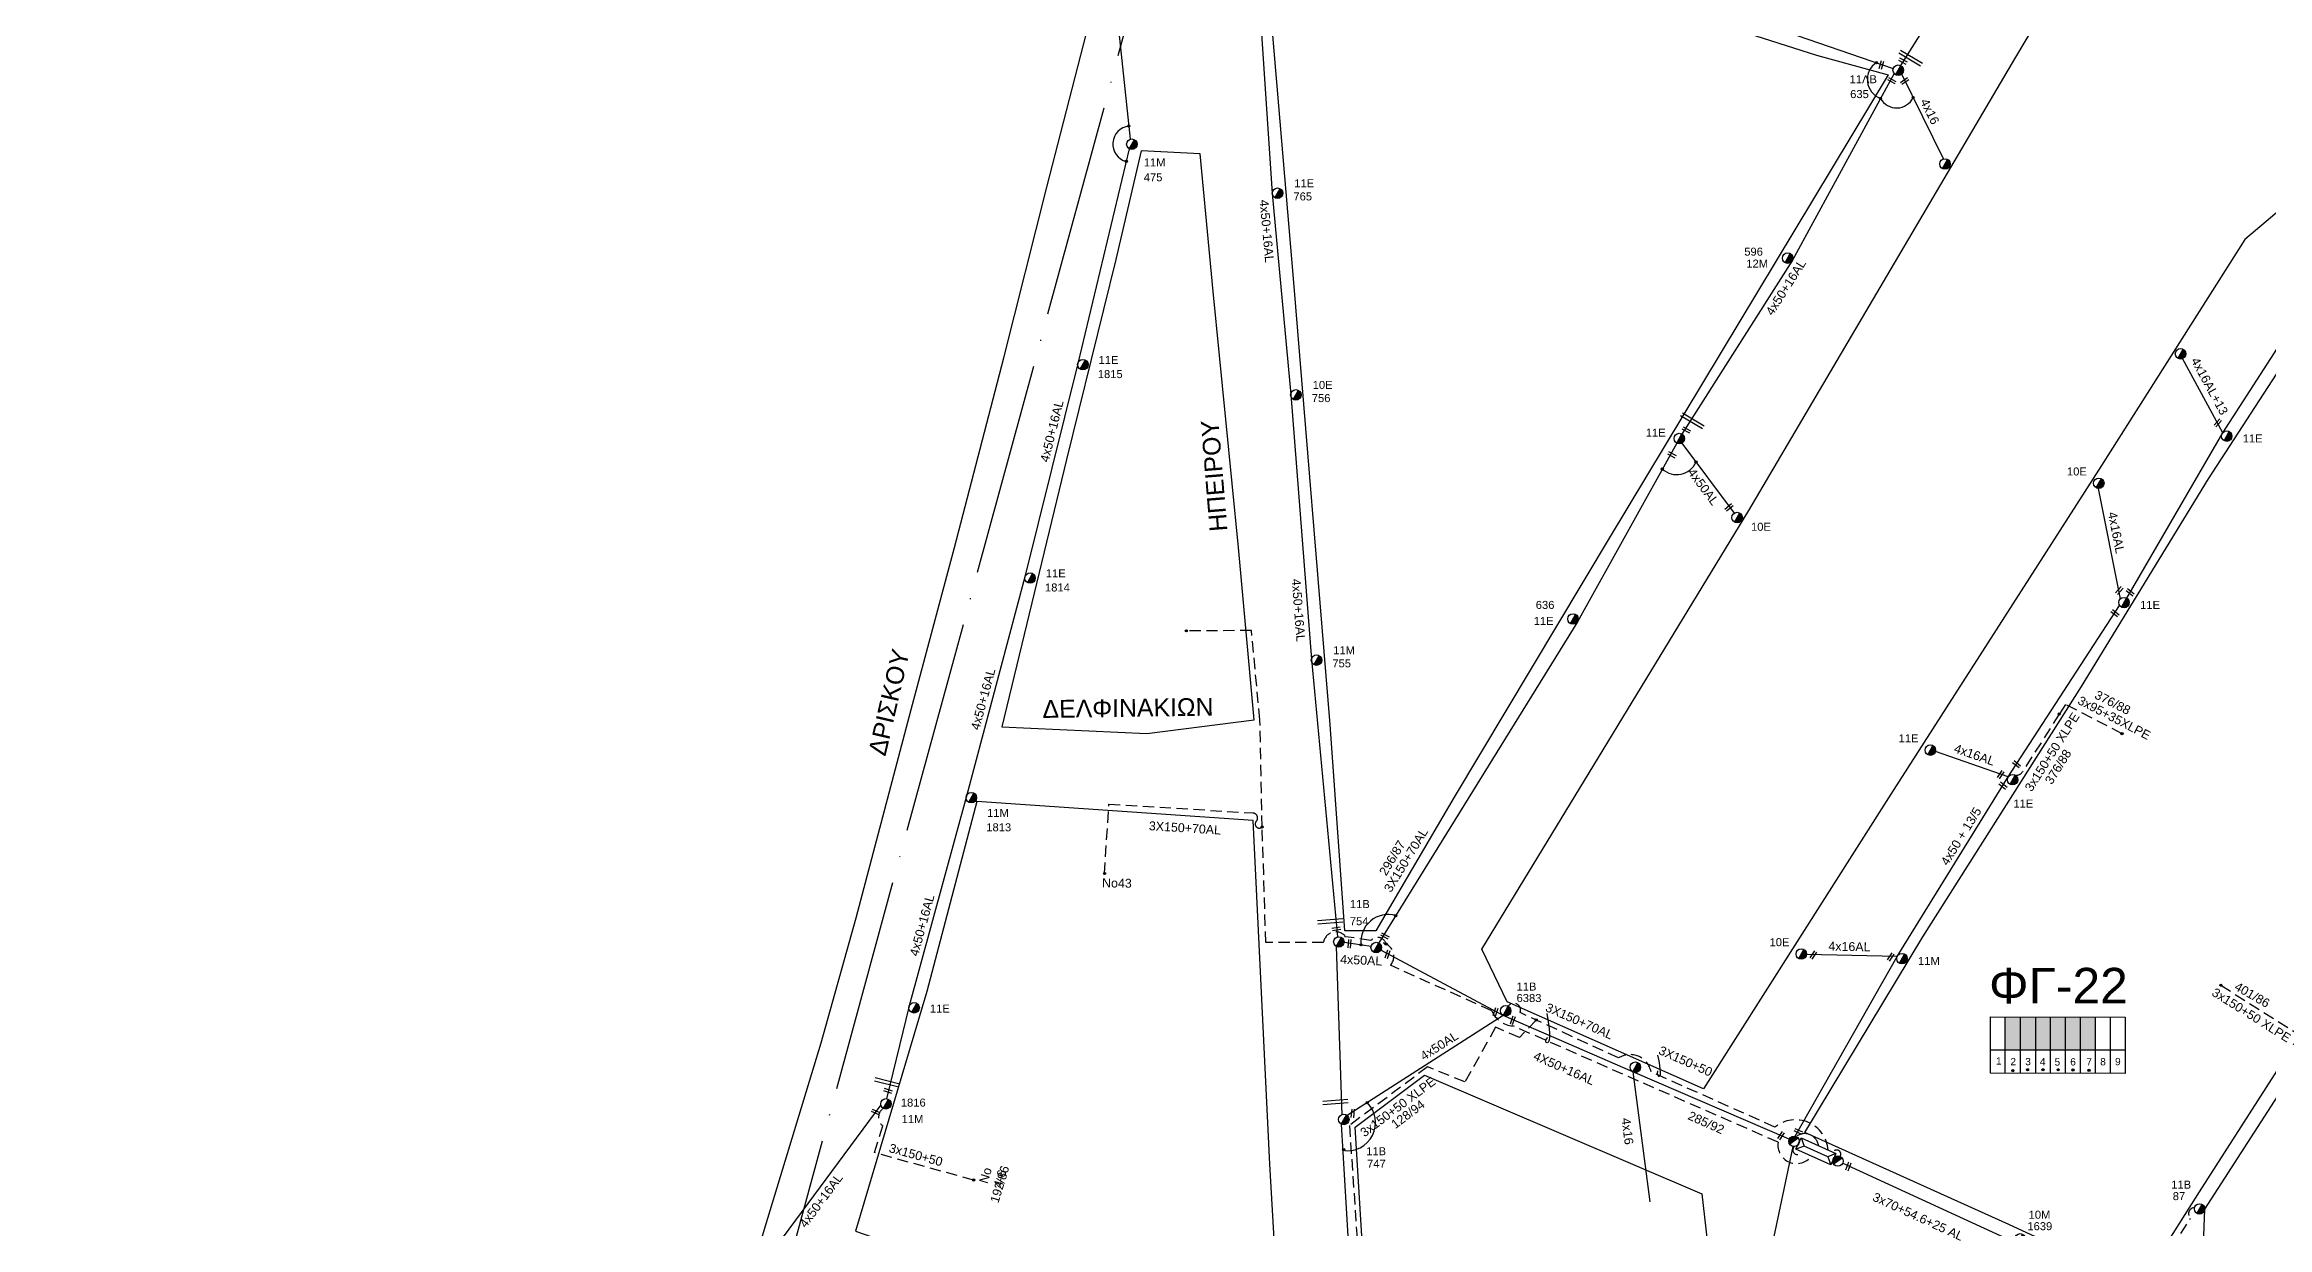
# Model space of a CAD drawing. Header units: millimetres. Extents: x -2590 to -1162, y 240 to 778.
# Drawn here: x -2421 to -2170.9, y 447.3 to 580.4 of the extents above; entities that cross this region are included whole.
import ezdxf
from ezdxf.enums import TextEntityAlignment as Align

# ---------------------------------------------------------------- set-up
doc = ezdxf.new("R2010")
doc.units = ezdxf.units.MM
doc.linetypes.add('ACAD_ISO04W100', pattern=[30, 24, -3, 0, -3])
doc.linetypes.add('DASHED', pattern=[19.05, 12.7, -6.35])
for name, color, linetype in [('3x150+50', 7, 'Continuous'), ('3x150+50 XLPE', 7, 'SYN_LINE'), ('3X150+70AL', 7, 'Continuous'), ('3x95+35', 7, 'Continuous'), ('4x16', 7, 'Continuous'), ('4x16AL+13', 7, 'Continuous'), ('4x50', 7, 'Continuous'), ('4x50 + 13_5', 7, 'SYN_LINE'), ('4x50+16AL', 7, 'Continuous'), ('Pillar OTE', 7, 'Continuous'), ('TEXT ΚΑΛΩΔΙΩΝ', 7, 'Continuous'), ('Άγνωστα', 7, 'Continuous'), ('Γυμνά εναέρια ΧΤ (3Φ)   4x16AL', 7, 'Continuous'), ('Καλώδια ΧΤ   3x150+50CU', 7, 'DASHED'), ('Καλώδια ΧΤ   3x150AL+50CU', 7, 'DASHED'), ('Μηχανική τομή', 7, 'Continuous'), ('Στύλος ΦΜ', 7, 'Continuous'), ('Στύλος ΦΜ @ 1', 7, 'Continuous'), ('Συνδέσεις', 7, 'Continuous'), ('Συνεστραμμένα ΧΤ   3x70+54.6+25 AL', 7, 'SYN_LINE'), ('Τομή', 7, 'Continuous'), ('ΥΠΟΒΑΘΡΟ ΔΕΗ', 7, 'Continuous'), ('Υποσταθμός εναέριος 2 στύλων', 7, 'Continuous'), ('Υποσταθμός πόλεως', 7, 'Continuous'), ('Υπόβαθρο ΔΕΗ', 7, 'Continuous')]:
    doc.layers.add(name, color=color, linetype=linetype)
doc.styles.add('arial', font='ARIAL.TTF')
doc.styles.get("Standard").update_dxf_attribs({"font": 'ARIAL.TTF'})
doc.linetypes.add('SYN_LINE', pattern='A,0.5,-0.0001,["/\\/\\/\\/",Standard,S=0.1,R=0,X=0,Y=-0.05],-0.25', length=0.7501)

# ---------------------------------------------------------------- blocks, each defined once
blk = doc.blocks.new('ΥΠΑΡΧΩΝ ΤΣΙΜΕΝΤΕΝΙΟΣ ΣΤΥΛΟΣ')
at = {"layer": 'Στύλος ΦΜ'}
blk.add_hatch(color=256, dxfattribs=at).paths.add_polyline_path([(-1.3, -2.3, 0.574793), (2.6, 0, 0.268822), (1.3, 2.3)])
blk.add_line((-1.3, -2.3), (1.3, 2.3), dxfattribs=at)
blk.add_circle((0, 0), 2.62, dxfattribs=at)
at = {"layer": 'Στύλος ΦΜ', "flags": 4}
for tag, p in [('ΑΡΙΘΜΟΣ', (-4.7, 8.1)), ('ΤΥΠΟΣ', (-4.9, 3))]:
    blk.add_attdef(tag, p, '', height=4, dxfattribs=at)
blk = doc.blocks.new('_ΣΥΝΔΕΣΗ')
at = {"layer": 'Συνδέσεις', "linetype": 'SYN_LINE', "ltscale": 40}
blk.add_hatch(color=256, dxfattribs=at).paths.add_polyline_path([(0.5, 0, 1), (-0.5, 0, 1)])
at = {"layer": 'Συνδέσεις'}
blk.add_circle((0, 0), 0.5, dxfattribs=at)
blk = doc.blocks.new('ΤΟΜΗ')
at = {"layer": 'Τομή', "ltscale": 40}
for p, q in [((0, -1.9), (-11.4, -1.9)), ((0, -3.4), (-11.4, -3.4))]:
    blk.add_line(p, q, dxfattribs=at)
blk = doc.blocks.new('ΜΗΧΑΝΙΚΗ ΤΟΜΗ')
at = {"layer": 'Μηχανική τομή', "ltscale": 40}
for p, q in [((0, 0.8), (-3.8, 0.8)), ((0, -0.3), (-3.8, -0.3))]:
    blk.add_line(p, q, dxfattribs=at)
blk = doc.blocks.new('ΥΠΟΣΤΑΘΜΟΣ ΕΝΑΕΡΙΟΣ ΕΠΙ 2 ΣΤΥΛΩΝ')
at = {"layer": 'Υποσταθμός εναέριος 2 στύλων', "linetype": 'Continuous'}
for points in [[(-12, -2.1, 0.574793), (-8.5, -0.1, 0.268822), (-9.6, 2)], [(9.7, -2.1, 0.574793), (13.2, -0.1, 0.268822), (12, 1.9)]]:
    blk.add_hatch(color=256, dxfattribs=at).paths.add_polyline_path(points)
for p, q in [((-12, -2.1), (-9.6, 2)), ((9.7, -2.1), (12, 1.9))]:
    blk.add_line(p, q, dxfattribs=at)
for centre in [(-10.8, -0.1), (10.8, -0.1)]:
    blk.add_circle(centre, 2.36, dxfattribs=at)
at = {"layer": 'Υποσταθμός πόλεως', "linetype": 'Continuous', "ltscale": 40}
blk.add_lwpolyline([(-8.6, 2.8), (8.6, 2.8), (8.6, -2.8), (-8.6, -2.8)], close=True, dxfattribs=at)
for points in [[(-5.8, 0), (-8.6, 2.8)], [(-8.6, -2.8), (-5.8, 0)], [(-5.8, 0), (5.8, 0)], [(5.8, 0), (8.6, 2.8)], [(8.6, -2.8), (5.8, 0)]]:
    blk.add_lwpolyline(points, dxfattribs=at)
at = {"layer": 'Υποσταθμός εναέριος 2 στύλων', "ltscale": 40, "flags": 1}
for tag, p in [('ΜΕΤΑΣΧΗΜΑΤΙΣΜΟΣ', (14.1, 2.5)), ('ΙΣΧΥΣ', (14.1, -0.3)), ('ΑΡΙΘΜΟΣ', (14.2, -3))]:
    blk.add_attdef(tag, p, '', height=1.8, dxfattribs=at)

msp = doc.modelspace()

# ---------------------------------------------------------------- hatches: boundary and pattern name
at = {"layer": 'Καλώδια ΧΤ   3x150AL+50CU', "linetype": 'DASHED', "lineweight": -3, "ltscale": 0.2}
h = msp.add_hatch(color=173, dxfattribs=at)
h.dxf.hatch_style = 1
h.paths.add_polyline_path([(-2198.73, 471.03), (-2200.45, 471.03), (-2200.45, 467.35), (-2198.73, 467.34)])
h = msp.add_hatch(color=1, dxfattribs=at)
h.dxf.hatch_style = 1
h.paths.add_polyline_path([(-2198.73, 467.34), (-2197.01, 467.34), (-2197.01, 471.03), (-2198.73, 471.03)])
h = msp.add_hatch(color=27, dxfattribs=at)
h.dxf.hatch_style = 1
h.paths.add_polyline_path([(-2195.36, 471.03), (-2197.01, 471.03), (-2197.01, 467.34), (-2195.36, 467.34)])
h = msp.add_hatch(color=151, dxfattribs=at)
h.dxf.hatch_style = 1
h.paths.add_polyline_path([(-2195.36, 467.34), (-2193.67, 467.34), (-2193.67, 471.03), (-2195.36, 471.03)])
h = msp.add_hatch(color=2, dxfattribs=at)
h.dxf.hatch_style = 1
h.paths.add_polyline_path([(-2193.67, 467.34), (-2191.97, 467.34), (-2191.97, 471.03), (-2193.67, 471.03)])
h = msp.add_hatch(color=30, dxfattribs=at)
h.dxf.hatch_style = 1
h.paths.add_polyline_path([(-2192, 467.34), (-2190.3, 467.34), (-2190.3, 471.02), (-2192, 471.03)])

# ---------------------------------------------------------------- linework, layer by layer
at = {"layer": '3x150+50', "color": 62, "linetype": 'DASHED', "lineweight": -3, "ltscale": 0.1}
msp.add_lwpolyline([(-2316.48, 452.69), (-2327.64, 455.77), (-2326.7, 458.79, -0.505987), (-2326.64, 460.74, 5.623444)], format="xyb", dxfattribs=at)
at = {"layer": '3x150+50 XLPE', "color": 151, "linetype": 'DASHED', "lineweight": -3, "ltscale": 0.1}
msp.add_lwpolyline([(-2194.38, 505.09), (-2198.5, 498.61, -0.29424), (-2199.33, 498.22, -11.826357)], format="xyb", dxfattribs=at)
at = {"layer": '3x150+50 XLPE', "color": 30, "linetype": 'DASHED', "lineweight": -3, "ltscale": 0.1}
for points in [[(-2220.37, 456.06, 0.604747), (-2226.35, 458.65), (-2240.29, 464.85, 0.531095), (-2243.94, 466.42), (-2255.02, 471.52, 0.917935), (-2256.35, 472.23, 0.329373)], [(-2253.2, 470.68), (-2255.08, 468.72), (-2257.77, 469.87), (-2261.22, 463.72), (-2265.41, 465.42), (-2274.21, 458.82), (-2273.06, 441.91, -0.491198), (-2272.81, 438.24), (-2271.7, 415.98, -0.671629), (-2271.14, 414.52, 6.046452)]]:
    msp.add_lwpolyline(points, format="xyb", dxfattribs=at)
at = {"layer": '3x150+50 XLPE', "color": 206, "linetype": 'DASHED', "lineweight": -3, "ltscale": 0.1}
msp.add_lwpolyline([(-2176.2, 474.59), (-2167.04, 468.82), (-2166.55, 469.59, 0.45686), (-2165.17, 469.81, -2.853777)], format="xyb", dxfattribs=at)
at = {"layer": '3x150+50 XLPE', "color": 173, "linetype": 'DASHED', "lineweight": -3, "ltscale": 0.1}
msp.add_lwpolyline([(-2181.58, 395.73), (-2187.92, 426.67, -0.459453), (-2188.23, 431.92), (-2185.81, 438.62), (-2179.6, 448.4, -0.676385), (-2179.16, 449.59)], format="xyb", dxfattribs=at)
at = {"layer": '3X150+70AL', "color": 2, "linetype": 'DASHED', "lineweight": -3, "ltscale": 0.1}
for points in [[(-2270.1, 479.23, 0.628969), (-2271.79, 479.62), (-2274.64, 480.06, 0.655885), (-2277.12, 479.42), (-2283.61, 479.39), (-2284.02, 492.4), (-2284.28, 504.45), (-2285.22, 514.48), (-2292.54, 514.46)], [(-2301.76, 487.15), (-2301.25, 494.98), (-2285.06, 493.97, -0.632182), (-2284.68, 493.04, 0.977835), (-2284.02, 492.4, 2.435195)], [(-2222.24, 455.36, -0.769058), (-2226, 456.94), (-2255.82, 470.02, -0.277449), (-2258.2, 471.72), (-2269.6, 476.85, 0.696795), (-2270.91, 479.35)]]:
    msp.add_lwpolyline(points, format="xyb", dxfattribs=at)
at = {"layer": '3x95+35', "color": 151, "linetype": 'DASHED', "lineweight": -3, "ltscale": 0.1}
msp.add_lwpolyline([(-2187.31, 502.88), (-2193.66, 506.18), (-2194.38, 505.09)], dxfattribs=at)
at = {"layer": '4x16', "color": 30, "linetype": 'Continuous', "lineweight": -3, "ltscale": 0.1}
msp.add_lwpolyline([(-2212.1, 577.08), (-2207.41, 567.51)], dxfattribs=at)
at = {"layer": '4x16', "color": 27, "linetype": 'SYN_LINE', "lineweight": -3, "ltscale": 10}
msp.add_lwpolyline([(-2242.35, 464.87), (-2240.44, 450.22)], dxfattribs=at)
at = {"layer": '4x16AL+13', "color": 151, "linetype": 'Continuous', "lineweight": -3, "ltscale": 0.1}
msp.add_lwpolyline([(-2175.98, 536.74), (-2180.5, 545.07)], dxfattribs=at)
at = {"layer": '4x50', "color": 2, "linetype": 'Continuous', "lineweight": -3, "ltscale": 0.1}
for points in [[(-2236.81, 535.57), (-2230.94, 527.69)], [(-2275.69, 478.96), (-2275.06, 460.04)], [(-2271.77, 478.97), (-2274.81, 479.41)]]:
    msp.add_lwpolyline(points, dxfattribs=at)
at = {"layer": '4x50', "color": 27, "linetype": 'Continuous', "lineweight": -3, "ltscale": 0.1}
msp.add_lwpolyline([(-2256.93, 471.21), (-2274.46, 459.94)], dxfattribs=at)
at = {"layer": '4x50 + 13_5', "color": 151, "linetype": 'Continuous', "lineweight": -3, "ltscale": 0.1}
for points in [[(-2186.79, 518.14), (-2175.98, 536.74), (-2165.58, 552.81), (-2145.38, 568.17)], [(-2224.09, 457.63), (-2212.6, 477.82), (-2200.12, 498.02), (-2187.58, 517.3)]]:
    msp.add_lwpolyline(points, dxfattribs=at)
at = {"layer": '4x50 + 13_5', "color": 1, "linetype": 'Continuous', "lineweight": -3, "ltscale": 0.1}
msp.add_lwpolyline([(-2224.32, 456.47), (-2226.77, 444.93), (-2223.87, 415.25), (-2220.08, 379.78), (-2216.15, 348.35)], dxfattribs=at)
at = {"layer": '4x50 + 13_5', "color": 1, "linetype": 'DASHED', "lineweight": -3, "ltscale": 0.1}
msp.add_arc((-2223.82, 456.08), 0.522, 133.4821, 335.7039, dxfattribs=at)
at = {"layer": '4x50+16AL', "color": 5, "linetype": 'Continuous', "lineweight": -3, "ltscale": 0.1}
for points in [[(-2212.2, 578.02), (-2194.89, 605.58), (-2177.89, 634.56), (-2164.65, 658.66)], [(-2284.74, 591.15), (-2282.88, 563.64), (-2280.81, 541.05), (-2278.49, 511.25), (-2275.54, 480.04)]]:
    msp.add_lwpolyline(points, dxfattribs=at)
at = {"layer": '4x50+16AL', "color": 30, "linetype": 'Continuous', "lineweight": -3, "ltscale": 0.1}
for points in [[(-2314.16, 609.95), (-2288.23, 608.75), (-2250.41, 590.05), (-2231.06, 583.87), (-2213.05, 577.71)], [(-2212.95, 577.14), (-2224.38, 556.14), (-2236.82, 536.59)]]:
    msp.add_lwpolyline(points, dxfattribs=at)
at = {"layer": '4x50+16AL', "color": 133, "linetype": 'Continuous', "lineweight": -3, "ltscale": 0.1}
for points in [[(-2302, 599.53), (-2298.86, 569.74)], [(-2298.97, 568.67), (-2304.76, 544.52), (-2310.71, 520.52), (-2317.29, 495.88), (-2323.71, 472.29), (-2326.26, 461.84)]]:
    msp.add_lwpolyline(points, dxfattribs=at)
at = {"layer": '4x50+16AL', "color": 2, "linetype": 'Continuous', "lineweight": -3, "ltscale": 0.1}
msp.add_lwpolyline([(-2237.4, 535.57), (-2248.56, 515.48), (-2270.91, 479.35)], dxfattribs=at)
at = {"layer": '4x50+16AL', "color": 27, "linetype": 'Continuous', "lineweight": -3, "ltscale": 0.1}
for points in [[(-2224.74, 457.28), (-2242.35, 464.87), (-2256.93, 471.21), (-2270.68, 478.56)], [(-2275.13, 458.98), (-2274.02, 440.08), (-2271.84, 414.7)]]:
    msp.add_lwpolyline(points, dxfattribs=at)
at = {"layer": '4x50+16AL', "color": 62, "linetype": 'Continuous', "lineweight": -3, "ltscale": 0.1}
msp.add_lwpolyline([(-2326.92, 461.13), (-2339.3, 444.43), (-2344.42, 397.93), (-2344.98, 388.89)], dxfattribs=at)
at = {"layer": 'Pillar OTE', "lineweight": -3, "ltscale": 40}
for points in [[(-2202.11, 464.71), (-2202.11, 471.03), (-2186.95, 471.02), (-2186.95, 464.69), (-2202.11, 464.71)], [(-2200.45, 464.7), (-2200.45, 471.03)], [(-2198.73, 464.7), (-2198.73, 471.03)], [(-2197.01, 464.7), (-2197.01, 471.03)], [(-2195.36, 464.7), (-2195.36, 471.03)], [(-2193.67, 464.7), (-2193.67, 471.03)], [(-2191.97, 464.7), (-2191.97, 471.03)], [(-2190.3, 464.69), (-2190.3, 471.02)], [(-2188.61, 464.69), (-2188.61, 471.02)], [(-2202.11, 467.35), (-2186.95, 467.33)]]:
    msp.add_lwpolyline(points, dxfattribs=at)
at = {"layer": 'Γυμνά εναέρια ΧΤ (3Φ)   4x16AL', "color": 151, "linetype": 'Continuous', "lineweight": -3, "ltscale": 0.1}
for points in [[(-2187.5, 518.05), (-2189.95, 530.46)], [(-2200.13, 498.02), (-2208.31, 500.87)], [(-2212.6, 477.82), (-2222.8, 478.06)]]:
    msp.add_lwpolyline(points, dxfattribs=at)
at = {"layer": 'Καλώδια ΧΤ   3x150+50CU', "color": 151, "linetype": 'DASHED', "ltscale": 0.1}
msp.add_arc((-2223.01, 456.33), 1.58, 8.0416, 127.5266, dxfattribs=at)
at = {"layer": 'Συνεστραμμένα ΧΤ   3x70+54.6+25 AL', "color": 173, "linetype": 'SYN_LINE', "lineweight": -3, "ltscale": 10}
msp.add_lwpolyline([(-2218.73, 454.57), (-2199.07, 445.56), (-2178.7, 430.46), (-2178, 449.41), (-2164.58, 470.22), (-2152.4, 489.48), (-2140.45, 508.69)], dxfattribs=at)
at = {"layer": 'Συνεστραμμένα ΧΤ   3x70+54.6+25 AL', "color": 206, "linetype": 'DASHED', "lineweight": -3, "ltscale": 0.1}
msp.add_arc((-2219.4, 455.61), 0.458, 325.9145, 153.1054, dxfattribs=at)
at = {"layer": 'ΥΠΟΒΑΘΡΟ ΔΕΗ', "linetype": 'ACAD_ISO04W100', "lineweight": 30, "flags": 128}
msp.add_lwpolyline([(-2581.14, 758.19), (-2541.76, 714.97), (-2385, 661.28), (-2294.54, 600.03), (-2350.06, 396.26), (-2380.89, 405.68), (-2412.14, 410.77), (-2419.02, 347.03), (-2424.6, 288.14), (-2395.05, 280.6), (-2365.08, 264.99), (-2343.08, 249.27)], dxfattribs=at)
at = {"layer": 'ΥΠΟΒΑΘΡΟ ΔΕΗ', "lineweight": -3}
for points in [[(-2259.33, 478.64), (-2229.28, 527.99), (-2199.37, 578.77), (-2179.87, 611.51), (-2158.48, 647.59), (-2152.69, 648.86), (-2130.14, 630.23), (-2112.33, 616.18), (-2110.82, 611.15), (-2131.44, 594.02), (-2173.51, 558.47), (-2189.61, 533.06), (-2213.3, 496.07), (-2234.37, 462.96), (-2256.45, 472.75), (-2259.33, 478.64)], [(-2222.99, 458.02), (-2209.7, 480.03), (-2191.87, 508.2), (-2177.57, 531.54), (-2165.16, 550.69), (-2134.4, 576.36), (-2116.68, 591.08), (-2099.75, 605.15), (-2077.57, 586.93), (-2102.91, 557.68), (-2117.97, 541.53), (-2142.64, 514.82), (-2141.87, 508.44), (-2152.38, 492.25), (-2162.36, 476.74), (-2178.63, 451.37), (-2185.26, 440.88), (-2200.03, 447.68), (-2222.99, 458.02)], [(-2283.67, 591.63), (-2276.61, 596.8), (-2256.72, 590.29), (-2244.15, 586.32), (-2232.85, 582.76), (-2221.69, 579.21), (-2213.63, 577), (-2245.01, 524.88), (-2262.44, 495.74), (-2271.25, 480.7), (-2274.72, 480.7), (-2276.39, 503.92), (-2280.45, 553.62), (-2283.67, 591.63)], [(-2540.27, 428.63), (-2534.84, 409.43), (-2514.32, 414), (-2497.24, 416.54), (-2490.53, 417.6), (-2481.79, 418.45), (-2459.82, 420.22), (-2418.44, 418.22), (-2415.56, 418.01), (-2411.48, 417.26), (-2377.54, 410.29), (-2371.57, 408.57), (-2353.26, 402.89), (-2339.9, 447.53), (-2333.63, 468.13), (-2329.69, 482.19), (-2323.51, 505.59), (-2318.62, 523.84), (-2313.08, 545.16), (-2308.26, 564.35), (-2302.19, 587.82)], [(-2313.29, 503.67), (-2296.99, 502.91), (-2284.94, 504.44), (-2286.69, 523.84), (-2289.53, 552.62), (-2290.99, 568.11), (-2297.65, 568.42), (-2300.47, 556.22), (-2306.04, 533.73), (-2313.29, 503.67)], [(-2329.76, 446.95), (-2309.82, 440.02), (-2303.69, 437.8), (-2282.14, 431.5), (-2281.84, 431.85), (-2283.15, 454.49), (-2285.03, 493.14), (-2316.13, 495.26), (-2321.72, 473.89), (-2329.76, 446.95)], [(-2223.98, 353.94), (-2267.11, 348.72), (-2267.95, 363.79), (-2271.01, 417.03), (-2273.57, 458.65), (-2265.75, 464.47), (-2234.57, 451.12), (-2229.64, 407.82), (-2223.98, 353.94)]]:
    msp.add_lwpolyline(points, dxfattribs=at)
at = {"layer": 'ΥΠΟΒΑΘΡΟ ΔΕΗ', "lineweight": -3, "ltscale": 0.1}
for centre, radius, start, end in [((-2213.69, 576.46), 2.27, 123.3097, 249.5598), ((-2212.67, 575.33), 2.07, 208.8893, 334.5105), ((-2298.79, 569.2), 2.03, 96.3569, 255.0356), ((-2237.4, 534.4), 2.38, 227.2088, 336.3034), ((-2269.84, 479.46), 3.09, 74.2727, 186.0446), ((-2274.43, 459.15), 3.16, 260.3194, 45.3196)]:
    msp.add_arc(centre, radius, start, end, dxfattribs=at)
at = {"layer": 'ΥΠΟΒΑΘΡΟ ΔΕΗ', "lineweight": -3}
for points in [[(-2251.99, 471.43), (-2251.49, 468.63), (-2252.07, 467.67), (-2252.24, 468.45), (-2251.91, 468.72)], [(-2239.55, 466.75), (-2239.16, 464.83), (-2239.28, 464.04), (-2239.61, 464.44), (-2239.52, 464.96)]]:
    msp.add_open_spline(points, degree=3, dxfattribs=at)

# ---------------------------------------------------------------- block references
at = {"layer": 'Μηχανική τομή', "lineweight": -3}
for p, xscale, yscale, zscale, rotation in [((-2214.57, 577.67), 0.2499999999999677, 0.2499999999999677, 0.2499999999999677, 254.1045094755301), ((-2212.37, 578.82), 0.2499999999999677, 0.2499999999999677, 0.2499999999999677, 151.6708336694649), ((-2213.61, 576.63), 0.2499999999999677, 0.2499999999999677, 0.2499999999999677, 151.6708336694649), ((-2212.18, 576.08), 0.2499999999999677, 0.2499999999999677, 0.2499999999999677, 216.0631067087638), ((-2176.91, 537.55), 0.2499999999999676, 0.2499999999999676, 0.2499999999999676, 227.8821379977743), ((-2236.72, 537.35), 0.2499999999999677, 0.2499999999999677, 0.2499999999999677, 151.6708336694649), ((-2238.35, 534.55), 0.2499999999999677, 0.2499999999999677, 0.2499999999999677, 151.6708336694649), ((-2231.92, 528.1), 0.2499999999999677, 0.2499999999999677, 0.2499999999999677, 220.2349728906342), ((-2187.98, 518.67), 0.2499999999999676, 0.2499999999999676, 0.2499999999999676, 227.8821379977743), ((-2186.07, 518.42), 0.2499999999999676, 0.2499999999999676, 0.2499999999999676, 321.0474708017557), ((-2187.78, 516.07), 0.2499999999999676, 0.2499999999999676, 0.2499999999999676, 321.0474708017557), ((-2201.25, 497.93), 0.2499999999999676, 0.2499999999999676, 0.2499999999999676, 236.0185561333251), ((-2198.84, 499.09), 0.2499999999999676, 0.2499999999999676, 0.2499999999999676, 321.0474708017557), ((-2200.37, 496.68), 0.2499999999999676, 0.2499999999999676, 0.2499999999999676, 321.0474708017557), ((-2276.16, 480.96), 0.2499999999999677, 0.2499999999999677, 0.2499999999999677, 188.5697122326307), ((-2270.62, 480.44), 0.2499999999999677, 0.2499999999999677, 0.2499999999999677, 151.6708336694649), ((-2274.28, 478.8), 0.2499999999999677, 0.2499999999999677, 0.2499999999999677, 265.4365441588795), ((-2270.12, 477.67), 0.2499999999999677, 0.2499999999999677, 0.2499999999999677, 250.5380811050692), ((-2222.34, 477.63), 0.2499999999999676, 0.2499999999999676, 0.2499999999999676, 236.0185561333251), ((-2213.64, 477.42), 0.2499999999999676, 0.2499999999999676, 0.2499999999999676, 236.0185561333251), ((-2257.97, 471.18), 0.2499999999999677, 0.2499999999999677, 0.2499999999999677, 250.5380811050692), ((-2256.04, 470.25), 0.2499999999999677, 0.2499999999999677, 0.2499999999999677, 250.5380811050692), ((-2326.55, 462.95), 0.2499999999999677, 0.2499999999999677, 0.2499999999999677, 162.2027869650104), ((-2327.93, 460.61), 0.2499999999999677, 0.2499999999999677, 0.2499999999999677, 156.3184430929374), ((-2273.92, 459.72), 0.2499999999999678, 0.2499999999999678, 0.2499999999999678, 265.4365441588795), ((-2225.96, 457.31), 0.2499999999999676, 0.2499999999999676, 0.2499999999999676, 236.0185561333251), ((-2224.14, 458.43), 0.2499999999999676, 0.2499999999999676, 0.2499999999999676, 156.2791053877303), ((-2218.3, 453.8), 0.2499999999999677, 0.2499999999999677, 0.2499999999999677, 250.5380811050692)]:
    msp.add_blockref('ΜΗΧΑΝΙΚΗ ΤΟΜΗ', p, dxfattribs=dict(at, xscale=xscale, yscale=yscale, zscale=zscale, rotation=rotation))
at = {"layer": 'Στύλος ΦΜ @ 1', "lineweight": -3, "ltscale": 40}
ref = msp.add_blockref('ΥΠΑΡΧΩΝ ΤΣΙΜΕΝΤΕΝΙΟΣ ΣΤΥΛΟΣ', (-2212.49, 577.51), dxfattribs=dict(at, xscale=0.2249999999999943, yscale=0.2249999999999943, zscale=0.2249999999999943))
ref.add_attrib('ΤΥΠΟΣ', '11ΛB', dxfattribs={"layer": 'Στύλος ΦΜ', "height": 0.9, "flags": 4}).set_placement((-2217.96, 575.77), align=Align.BOTTOM_LEFT)
ref.add_attrib('ΑΡΙΘΜΟΣ', '635', (-2217.89, 574.37), dxfattribs={"layer": 'Στύλος ΦΜ', "height": 0.9, "flags": 4})
ref = msp.add_blockref('ΥΠΑΡΧΩΝ ΤΣΙΜΕΝΤΕΝΙΟΣ ΣΤΥΛΟΣ', (-2298.68, 569.18), dxfattribs=dict(at, xscale=0.2249999999999943, yscale=0.2249999999999943, zscale=0.2249999999999943))
ref.add_attrib('ΤΥΠΟΣ', '11M', dxfattribs={"layer": 'Στύλος ΦΜ', "height": 0.9, "flags": 4}).set_placement((-2297.34, 566.41), align=Align.BOTTOM_LEFT)
ref.add_attrib('ΑΡΙΘΜΟΣ', '475', (-2297.34, 565.01), dxfattribs={"layer": 'Στύλος ΦΜ', "height": 0.9, "flags": 4})
ref = msp.add_blockref('ΥΠΑΡΧΩΝ ΤΣΙΜΕΝΤΕΝΙΟΣ ΣΤΥΛΟΣ', (-2282.29, 563.67), dxfattribs=dict(at, xscale=0.2249999999999943, yscale=0.2249999999999943, zscale=0.2249999999999943))
ref.add_attrib('ΤΥΠΟΣ', '11E', dxfattribs={"layer": 'Στύλος ΦΜ', "height": 0.9, "flags": 4}).set_placement((-2280.41, 564.07), align=Align.BOTTOM_LEFT)
ref.add_attrib('ΑΡΙΘΜΟΣ', '765', (-2280.51, 562.86), dxfattribs={"layer": 'Στύλος ΦΜ', "height": 0.9, "flags": 4})
at = {"layer": 'Στύλος ΦΜ @ 1', "lineweight": -3, "ltscale": 40, "xscale": 0.2249999999999943, "yscale": 0.2249999999999943, "zscale": 0.2249999999999943}
for p in [(-2207.22, 566.96), (-2180.73, 545.61), (-2271.2, 478.84), (-2242.05, 465.38)]:
    msp.add_blockref('ΥΠΑΡΧΩΝ ΤΣΙΜΕΝΤΕΝΙΟΣ ΣΤΥΛΟΣ', p, dxfattribs=at)
at = {"layer": 'Στύλος ΦΜ @ 1', "lineweight": -3, "ltscale": 40}
ref = msp.add_blockref('ΥΠΑΡΧΩΝ ΤΣΙΜΕΝΤΕΝΙΟΣ ΣΤΥΛΟΣ', (-2224.92, 556.37), dxfattribs=dict(at, xscale=0.2249999999999943, yscale=0.2249999999999943, zscale=0.2249999999999943))
ref.add_attrib('ΤΥΠΟΣ', '12M', dxfattribs={"layer": 'Στύλος ΦΜ', "height": 0.9, "flags": 4}).set_placement((-2229.57, 555.04), align=Align.BOTTOM_LEFT)
ref.add_attrib('ΑΡΙΘΜΟΣ', '596', (-2229.8, 556.65), dxfattribs={"layer": 'Στύλος ΦΜ', "height": 0.9, "flags": 4})
ref = msp.add_blockref('ΥΠΑΡΧΩΝ ΤΣΙΜΕΝΤΕΝΙΟΣ ΣΤΥΛΟΣ', (-2304.19, 544.39), dxfattribs=dict(at, xscale=0.2249999999999943, yscale=0.2249999999999943, zscale=0.2249999999999943))
ref.add_attrib('ΤΥΠΟΣ', '11E', dxfattribs={"layer": 'Στύλος ΦΜ', "height": 0.9, "flags": 4}).set_placement((-2302.42, 544.2), align=Align.BOTTOM_LEFT)
ref.add_attrib('ΑΡΙΘΜΟΣ', '1815', (-2302.51, 542.88), dxfattribs={"layer": 'Στύλος ΦΜ', "height": 0.9, "flags": 4})
ref = msp.add_blockref('ΥΠΑΡΧΩΝ ΤΣΙΜΕΝΤΕΝΙΟΣ ΣΤΥΛΟΣ', (-2280.23, 540.99), dxfattribs=dict(at, xscale=0.2249999999999943, yscale=0.2249999999999943, zscale=0.2249999999999943))
ref.add_attrib('ΤΥΠΟΣ', '10E', dxfattribs={"layer": 'Στύλος ΦΜ', "height": 0.9, "flags": 4}).set_placement((-2278.34, 541.39), align=Align.BOTTOM_LEFT)
ref.add_attrib('ΑΡΙΘΜΟΣ', '756', (-2278.44, 540.18), dxfattribs={"layer": 'Στύλος ΦΜ', "height": 0.9, "flags": 4})
ref = msp.add_blockref('ΥΠΑΡΧΩΝ ΤΣΙΜΕΝΤΕΝΙΟΣ ΣΤΥΛΟΣ', (-2237.11, 536.08), dxfattribs=dict(at, xscale=0.2249999999999943, yscale=0.2249999999999943, zscale=0.2249999999999943))
ref.add_attrib('ΤΥΠΟΣ', '11E', dxfattribs={"layer": 'Στύλος ΦΜ', "height": 0.9, "flags": 4}).set_placement((-2240.88, 536.02), align=Align.BOTTOM_LEFT)
ref = msp.add_blockref('ΥΠΑΡΧΩΝ ΤΣΙΜΕΝΤΕΝΙΟΣ ΣΤΥΛΟΣ', (-2175.54, 536.35), dxfattribs=dict(at, xscale=0.2249999999999943, yscale=0.2249999999999943, zscale=0.2249999999999943))
ref.add_attrib('ΤΥΠΟΣ', '11E', dxfattribs={"layer": 'Στύλος ΦΜ', "height": 0.9, "flags": 4}).set_placement((-2173.74, 535.37), align=Align.BOTTOM_LEFT)
ref = msp.add_blockref('ΥΠΑΡΧΩΝ ΤΣΙΜΕΝΤΕΝΙΟΣ ΣΤΥΛΟΣ', (-2189.93, 531.05), dxfattribs=dict(at, xscale=0.2249999999999943, yscale=0.2249999999999943, zscale=0.2249999999999943))
ref.add_attrib('ΤΥΠΟΣ', '10E', dxfattribs={"layer": 'Στύλος ΦΜ', "height": 0.9, "flags": 4}).set_placement((-2193.51, 531.66), align=Align.BOTTOM_LEFT)
ref = msp.add_blockref('ΥΠΑΡΧΩΝ ΤΣΙΜΕΝΤΕΝΙΟΣ ΣΤΥΛΟΣ', (-2230.6, 527.2), dxfattribs=dict(at, xscale=0.2249999999999943, yscale=0.2249999999999943, zscale=0.2249999999999943))
ref.add_attrib('ΤΥΠΟΣ', '10E', dxfattribs={"layer": 'Στύλος ΦΜ', "height": 0.9, "flags": 4}).set_placement((-2229.04, 525.44), align=Align.BOTTOM_LEFT)
ref = msp.add_blockref('ΥΠΑΡΧΩΝ ΤΣΙΜΕΝΤΕΝΙΟΣ ΣΤΥΛΟΣ', (-2310.13, 520.39), dxfattribs=dict(at, xscale=0.2249999999999943, yscale=0.2249999999999943, zscale=0.2249999999999943))
ref.add_attrib('ΤΥΠΟΣ', '11E', dxfattribs={"layer": 'Στύλος ΦΜ', "height": 0.9, "flags": 4}).set_placement((-2308.36, 520.2), align=Align.BOTTOM_LEFT)
ref.add_attrib('ΑΡΙΘΜΟΣ', '1814', (-2308.45, 518.88), dxfattribs={"layer": 'Στύλος ΦΜ', "height": 0.9, "flags": 4})
ref = msp.add_blockref('ΥΠΑΡΧΩΝ ΤΣΙΜΕΝΤΕΝΙΟΣ ΣΤΥΛΟΣ', (-2249.06, 515.79), dxfattribs=dict(at, xscale=0.2249999999999943, yscale=0.2249999999999943, zscale=0.2249999999999943))
ref.add_attrib('ΤΥΠΟΣ', '11E', dxfattribs={"layer": 'Στύλος ΦΜ', "height": 0.9, "flags": 4}).set_placement((-2253.48, 514.85), align=Align.BOTTOM_LEFT)
ref.add_attrib('ΑΡΙΘΜΟΣ', '636', (-2253.25, 516.92), dxfattribs={"layer": 'Στύλος ΦΜ', "height": 0.9, "flags": 4})
ref = msp.add_blockref('ΥΠΑΡΧΩΝ ΤΣΙΜΕΝΤΕΝΙΟΣ ΣΤΥΛΟΣ', (-2187.09, 517.63), dxfattribs=dict(at, xscale=0.2249999999999943, yscale=0.2249999999999943, zscale=0.2249999999999943))
ref.add_attrib('ΤΥΠΟΣ', '11E', dxfattribs={"layer": 'Στύλος ΦΜ', "height": 0.9, "flags": 4}).set_placement((-2185.28, 516.65), align=Align.BOTTOM_LEFT)
ref = msp.add_blockref('ΥΠΑΡΧΩΝ ΤΣΙΜΕΝΤΕΝΙΟΣ ΣΤΥΛΟΣ', (-2277.91, 511.16), dxfattribs=dict(at, xscale=0.2249999999999943, yscale=0.2249999999999943, zscale=0.2249999999999943))
ref.add_attrib('ΤΥΠΟΣ', '11M', dxfattribs={"layer": 'Στύλος ΦΜ', "height": 0.9, "flags": 4}).set_placement((-2276.03, 511.56), align=Align.BOTTOM_LEFT)
ref.add_attrib('ΑΡΙΘΜΟΣ', '755', (-2276.13, 510.35), dxfattribs={"layer": 'Στύλος ΦΜ', "height": 0.9, "flags": 4})
ref = msp.add_blockref('ΥΠΑΡΧΩΝ ΤΣΙΜΕΝΤΕΝΙΟΣ ΣΤΥΛΟΣ', (-2208.87, 501.04), dxfattribs=dict(at, xscale=0.2249999999999943, yscale=0.2249999999999943, zscale=0.2249999999999943))
ref.add_attrib('ΤΥΠΟΣ', '11E', dxfattribs={"layer": 'Στύλος ΦΜ', "height": 0.9, "flags": 4}).set_placement((-2212.44, 501.65), align=Align.BOTTOM_LEFT)
ref = msp.add_blockref('ΥΠΑΡΧΩΝ ΤΣΙΜΕΝΤΕΝΙΟΣ ΣΤΥΛΟΣ', (-2199.62, 497.71), dxfattribs=dict(at, xscale=0.2249999999999943, yscale=0.2249999999999943, zscale=0.2249999999999943))
ref.add_attrib('ΤΥΠΟΣ', '11E', dxfattribs={"layer": 'Στύλος ΦΜ', "height": 0.9, "flags": 4}).set_placement((-2199.53, 494.31), align=Align.BOTTOM_LEFT)
ref = msp.add_blockref('ΥΠΑΡΧΩΝ ΤΣΙΜΕΝΤΕΝΙΟΣ ΣΤΥΛΟΣ', (-2316.73, 495.69), dxfattribs=dict(at, xscale=0.2249999999999943, yscale=0.2249999999999943, zscale=0.2249999999999943))
ref.add_attrib('ΤΥΠΟΣ', '11M', dxfattribs={"layer": 'Στύλος ΦΜ', "height": 0.9, "flags": 4}).set_placement((-2314.96, 493.26), align=Align.BOTTOM_LEFT)
ref.add_attrib('ΑΡΙΘΜΟΣ', '1813', (-2315.05, 491.91), dxfattribs={"layer": 'Στύλος ΦΜ', "height": 0.9, "flags": 4})
ref = msp.add_blockref('ΥΠΑΡΧΩΝ ΤΣΙΜΕΝΤΕΝΙΟΣ ΣΤΥΛΟΣ', (-2275.4, 479.47), dxfattribs=dict(at, xscale=0.2249999999999943, yscale=0.2249999999999943, zscale=0.2249999999999943))
ref.add_attrib('ΤΥΠΟΣ', '11B', dxfattribs={"layer": 'Στύλος ΦΜ', "height": 0.9, "flags": 4}).set_placement((-2274.16, 483.01), align=Align.BOTTOM_LEFT)
ref.add_attrib('ΑΡΙΘΜΟΣ', '754', (-2274.16, 481.35), dxfattribs={"layer": 'Στύλος ΦΜ', "height": 0.9, "flags": 4})
ref = msp.add_blockref('ΥΠΑΡΧΩΝ ΤΣΙΜΕΝΤΕΝΙΟΣ ΣΤΥΛΟΣ', (-2223.39, 478.11), dxfattribs=dict(at, xscale=0.2249999999999943, yscale=0.2249999999999943, zscale=0.2249999999999943))
ref.add_attrib('ΤΥΠΟΣ', '10E', dxfattribs={"layer": 'Στύλος ΦΜ', "height": 0.9, "flags": 4}).set_placement((-2226.96, 478.72), align=Align.BOTTOM_LEFT)
ref = msp.add_blockref('ΥΠΑΡΧΩΝ ΤΣΙΜΕΝΤΕΝΙΟΣ ΣΤΥΛΟΣ', (-2212.06, 477.59), dxfattribs=dict(at, xscale=0.2249999999999943, yscale=0.2249999999999943, zscale=0.2249999999999943))
ref.add_attrib('ΤΥΠΟΣ', '11M', dxfattribs={"layer": 'Στύλος ΦΜ', "height": 0.9, "flags": 4}).set_placement((-2210.26, 476.61), align=Align.BOTTOM_LEFT)
ref = msp.add_blockref('ΥΠΑΡΧΩΝ ΤΣΙΜΕΝΤΕΝΙΟΣ ΣΤΥΛΟΣ', (-2323.17, 472.06), dxfattribs=dict(at, xscale=0.2249999999999943, yscale=0.2249999999999943, zscale=0.2249999999999943))
ref.add_attrib('ΤΥΠΟΣ', '11E', dxfattribs={"layer": 'Στύλος ΦΜ', "height": 0.9, "flags": 4}).set_placement((-2321.39, 471.25), align=Align.BOTTOM_LEFT)
ref = msp.add_blockref('ΥΠΑΡΧΩΝ ΤΣΙΜΕΝΤΕΝΙΟΣ ΣΤΥΛΟΣ', (-2256.64, 471.72), dxfattribs=dict(at, xscale=0.2249999999999943, yscale=0.2249999999999943, zscale=0.2249999999999943))
ref.add_attrib('ΤΥΠΟΣ', '11B', dxfattribs={"layer": 'Στύλος ΦΜ', "height": 0.9, "flags": 4}).set_placement((-2255.41, 473.73), align=Align.BOTTOM_LEFT)
ref.add_attrib('ΑΡΙΘΜΟΣ', '6383', (-2255.41, 472.71), dxfattribs={"layer": 'Στύλος ΦΜ', "height": 0.9, "flags": 4})
ref = msp.add_blockref('ΥΠΑΡΧΩΝ ΤΣΙΜΕΝΤΕΝΙΟΣ ΣΤΥΛΟΣ', (-2326.34, 461.26), dxfattribs=dict(at, xscale=0.2249999999999943, yscale=0.2249999999999943, zscale=0.2249999999999943))
ref.add_attrib('ΤΥΠΟΣ', '11M', dxfattribs={"layer": 'Στύλος ΦΜ', "height": 0.9, "flags": 4}).set_placement((-2324.57, 458.83), align=Align.BOTTOM_LEFT)
ref.add_attrib('ΑΡΙΘΜΟΣ', '1816', (-2324.66, 460.95), dxfattribs={"layer": 'Στύλος ΦΜ', "height": 0.9, "flags": 4})
ref = msp.add_blockref('ΥΠΑΡΧΩΝ ΤΣΙΜΕΝΤΕΝΙΟΣ ΣΤΥΛΟΣ', (-2274.84, 459.5), dxfattribs=dict(at, xscale=0.2249999999999943, yscale=0.2249999999999943, zscale=0.2249999999999943))
ref.add_attrib('ΤΥΠΟΣ', '11B', dxfattribs={"layer": 'Στύλος ΦΜ', "height": 0.9, "flags": 4}).set_placement((-2272.32, 455.21), align=Align.BOTTOM_LEFT)
ref.add_attrib('ΑΡΙΘΜΟΣ', '747', (-2272.22, 454.08), dxfattribs={"layer": 'Στύλος ΦΜ', "height": 0.9, "flags": 4})
ref = msp.add_blockref('ΥΠΑΡΧΩΝ ΤΣΙΜΕΝΤΕΝΙΟΣ ΣΤΥΛΟΣ', (-2178.59, 449.44), dxfattribs=dict(at, xscale=0.2249999999999943, yscale=0.2249999999999943, zscale=0.2249999999999943))
ref.add_attrib('ΤΥΠΟΣ', '11B', dxfattribs={"layer": 'Στύλος ΦΜ', "height": 0.9, "flags": 4}).set_placement((-2181.78, 451.45), align=Align.BOTTOM_LEFT)
ref.add_attrib('ΑΡΙΘΜΟΣ', '87', (-2181.61, 450.43), dxfattribs={"layer": 'Στύλος ΦΜ', "height": 0.9, "flags": 4})
ref = msp.add_blockref('ΥΠΑΡΧΩΝ ΤΣΙΜΕΝΤΕΝΙΟΣ ΣΤΥΛΟΣ', (-2198.78, 446.07), dxfattribs=dict(at, xscale=0.2249999999999943, yscale=0.2249999999999943, zscale=0.2249999999999943))
ref.add_attrib('ΤΥΠΟΣ', '10M', dxfattribs={"layer": 'Στύλος ΦΜ', "height": 0.9, "flags": 4}).set_placement((-2197.82, 448.07), align=Align.BOTTOM_LEFT)
ref.add_attrib('ΑΡΙΘΜΟΣ', '1639', (-2197.96, 447.05), dxfattribs={"layer": 'Στύλος ΦΜ', "height": 0.9, "flags": 4})
at = {"layer": 'Συνδέσεις', "lineweight": -3, "xscale": 0.25, "yscale": 0.25, "zscale": 0.25}
for p in [(-2214.93, 578.36), (-2214.48, 574.33), (-2210.8, 574.44), (-2299.02, 571.22), (-2299.31, 567.25), (-2239.02, 532.65), (-2235.22, 533.44), (-2292.54, 514.46), (-2194.38, 505.09), (-2187.31, 502.89), (-2284.02, 492.4), (-2301.75, 487.16), (-2269, 482.43), (-2272.9, 479.14), (-2270.1, 479.23), (-2176.2, 474.6), (-2253.2, 470.69), (-2199.6, 465), (-2197.94, 465.09), (-2196.19, 465.09), (-2194.5, 465.09), (-2192.82, 465.06), (-2191.02, 465.03), (-2272.21, 461.39), (-2274.85, 456.1), (-2316.48, 452.7)]:
    msp.add_blockref('_ΣΥΝΔΕΣΗ', p, dxfattribs=at)
at = {"layer": 'Τομή', "lineweight": -3, "xscale": 0.2499999999999997, "yscale": 0.2499999999999997, "zscale": 0.2499999999999997}
for p, rotation in [((-2212.65, 579.05), 148.908142432124), ((-2237.2, 538.26), 148.908142432124), ((-2277.74, 481.04), 184.4710630124387), ((-2327.75, 463.38), 166.1730705789079), ((-2277.15, 460.71), 184.4710630124387)]:
    msp.add_blockref('ΤΟΜΗ', p, dxfattribs=dict(at, rotation=rotation))
at = {"layer": 'Υποσταθμός εναέριος 2 στύλων', "lineweight": -3, "xscale": 0.2499999999999999, "yscale": 0.2499999999999999, "zscale": 0.4999999999999997, "rotation": 155.7560666166158}
msp.add_blockref('ΥΠΟΣΤΑΘΜΟΣ ΕΝΑΕΡΙΟΣ ΕΠΙ 2 ΣΤΥΛΩΝ', (-2221.74, 455.91), dxfattribs=at)

# ---------------------------------------------------------------- texts
at = {"lineweight": -3, "ltscale": 30, "char_height": 0.817, "width": 5.6286, "attachment_point": 1}
for s, insert in [('1', (-2201.49, 466.49)), ('2', (-2199.87, 466.42)), ('3', (-2198.2, 466.42)), ('4', (-2196.55, 466.42)), ('5', (-2194.9, 466.38)), ('6', (-2193.14, 466.39)), ('7', (-2191.33, 466.39)), ('8', (-2189.77, 466.41)), ('9', (-2188.1, 466.42))]:
    msp.add_mtext(s, dxfattribs=dict(at, insert=insert))
at = {"layer": 'TEXT ΚΑΛΩΔΙΩΝ', "linetype": 'Continuous', "lineweight": -3, "ltscale": 0.1}
for s, rotation, p in [('4x16', 296.1069, (-2208.92, 572.86)), ('4x50+16AL', 275.2237, (-2283.5, 559.41)), ('4x50+16AL', 57.5286, (-2225.13, 553.09)), ('4x16AL+13', 298.5083, (-2177.46, 541.98)), ('4x50+16AL', 76.0973, (-2307.68, 536.92)), ('4x50AL', 306.66, (-2234.4, 530.66)), ('4x16AL', 281.1612, (-2187.96, 525.5)), ('4x50+16AL', 274.4497, (-2279.93, 516.77)), ('4x50+16AL', 75.0408, (-2315.41, 506.78)), ('3x150+50 XLPE', 57.5471, (-2195.18, 500.83)), ('3x95+35XLPE', 332.5301, (-2188.19, 504.67)), ('4x16AL', 340.8153, (-2203.9, 500.52)), ('3X150+70AL', 356.4202, (-2292.71, 492.29)), ('4x50 + 13/5', 58.3057, (-2205.42, 491.35)), ('3X150+70AL', 58.6716, (-2267.86, 488.68)), ('4x50+16AL', 74.776, (-2322.28, 481.35)), ('4x50AL', 357.3087, (-2272.88, 477.42)), ('4x16AL', 358.6391, (-2217.97, 478.95)), ('3X150+70AL', 336.3166, (-2248.34, 470.56)), ('3x150+50 XLPE', 327.7805, (-2172.76, 471.24)), ('4x50AL', 32.7372, (-2264.11, 467.79)), ('3Χ150+50', 336.038, (-2236.4, 466.06)), ('4X50+16AL', 336.3166, (-2250.05, 465.26)), ('3x150+50 XLPE', 36.8638, (-2268.76, 460.92)), ('4x16', 277.4153, (-2242.93, 458.18)), ('3x150+50', 344.5721, (-2322.97, 455.52)), ('4x50+16AL', 53.4516, (-2333.64, 450.39)), ('3x70+54.6+25 AL', 335.3736, (-2210.25, 448.58))]:
    msp.add_text(s, height=1, rotation=rotation, dxfattribs=at).set_placement(p, align=Align.MIDDLE_CENTER)
at = {"layer": 'Άγνωστα', "color": 7, "lineweight": -3, "char_height": 1, "attachment_point": 1}
for s, gutter_width, insert, rotation in [('376/88', 2.31, (-2190.04, 507.81), 333), ('376/88', 2.31, (-2196.06, 497.62), 58), ('296/87', 0, (-2270.93, 487.34), 59), ('No43', 0, (-2302.02, 486.61), 359.1871), ('401/86', 2.31, (-2174.27, 475.02), 330.0886), ('128/94', 0, (-2269.64, 459.21), 37), ('285/92', 2.31, (-2235.83, 460.48), 335.8515), ('192/86', 0, (-2314.65, 450.32), 72.9802)]:
    msp.add_mtext_dynamic_manual_height_columns(s, width=1.8, gutter_width=gutter_width, heights=[0.73], dxfattribs=dict(at, insert=insert, rotation=rotation))
at = {"layer": 'Άγνωστα', "color": 7, "lineweight": -3}
note = msp.add_mtext_dynamic_manual_height_columns('No ', width=1.8, gutter_width=0, heights=[0.73, 0], dxfattribs=dict(at, insert=(-2316.41, 450.78), char_height=1, attachment_point=1, rotation=72.9802))
for column, words in zip(note.columns.linked_columns, ['4-6']):
    column.text = words
at = {"layer": 'ΥΠΟΒΑΘΡΟ ΔΕΗ', "lineweight": -3, "ltscale": 40, "char_height": 2, "width": 26.3134, "attachment_point": 1, "style": 'arial'}
for s, insert, rotation in [('ΗΠΕΙΡΟΥ', (-2289.92, 525.54), 94.6325), ('ΔΡΙΣΚΟΥ', (-2328.35, 500.74), 76.9468), ('ΔΕΛΦΙΝΑΚΙΩΝ', (-2308.74, 506.66), 0.77)]:
    msp.add_mtext(s, dxfattribs=dict(at, insert=insert, rotation=rotation))
at = {"layer": 'Υπόβαθρο ΔΕΗ', "lineweight": -3, "insert": (-2202.28, 476.55), "char_height": 4, "width": 84.6573, "attachment_point": 1}
msp.add_mtext('ΦΓ-22', dxfattribs=at)

doc.saveas('drawing.dxf')
